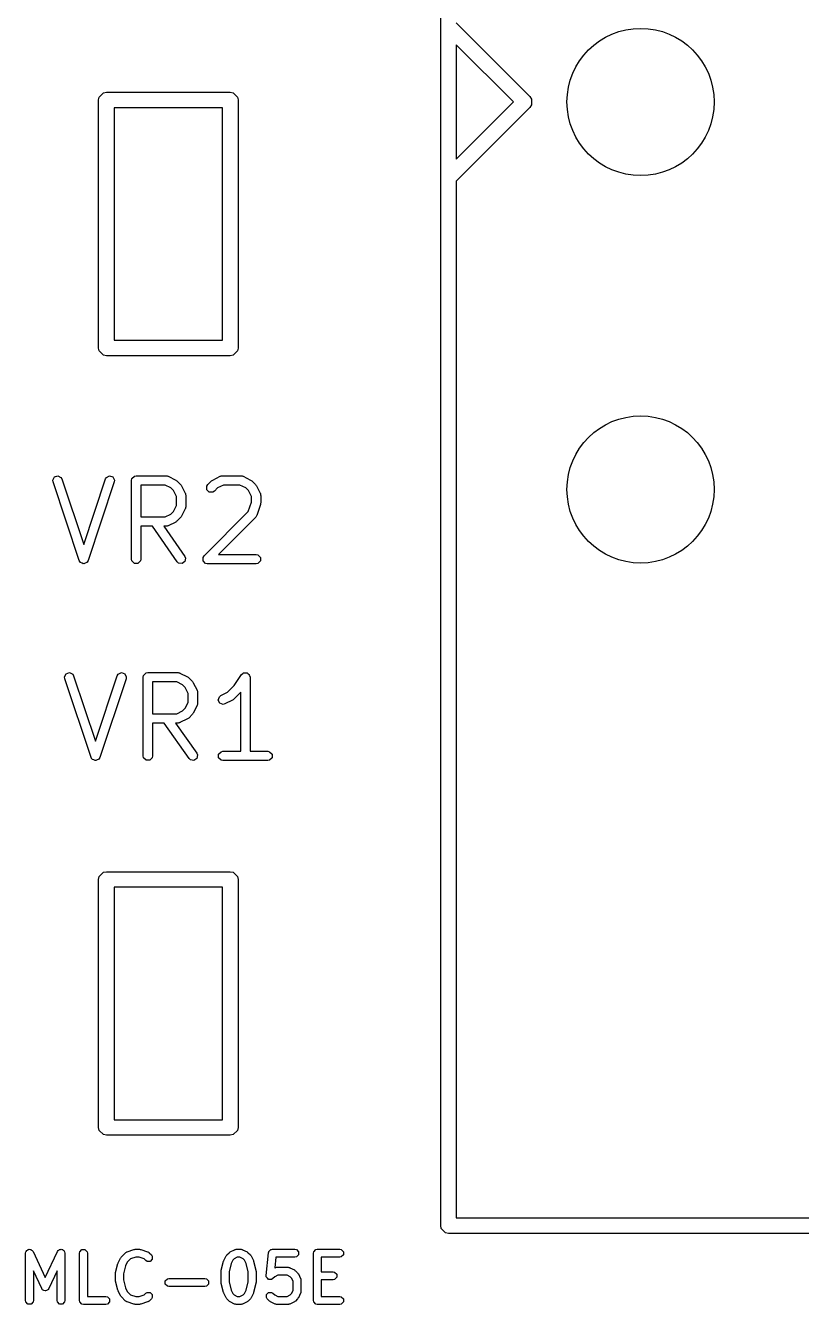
# Model space of a CAD drawing. Header units: inches. Extents: x 4.65 to 7.43, y -3.99 to -2.61.
# Drawn here: x 6.6737 to 6.8709, y -3.5154 to -3.1906 of the extents above; entities that cross this region are included whole.
import ezdxf

# ---------------------------------------------------------------- set-up
doc = ezdxf.new("R2010")
doc.units = ezdxf.units.IN
doc.header["$MEASUREMENT"] = 0
doc.layers.add('BLACK', color=250, linetype='CONTINUOUS')

msp = doc.modelspace()

# ---------------------------------------------------------------- linework, layer by layer
at = {"layer": 'BLACK', "linetype": 'CONTINUOUS'}
for p, q in [((6.77921, -3.49543), (6.77921, -3.16088)), ((6.78315, -3.18989), (6.80186, -3.20861)), ((6.79769, -3.21), (6.78315, -3.19546)), ((6.78315, -3.19546), (6.78315, -3.22454)), ((6.69228, -3.2095), (6.69243, -3.20875)), ((6.69228, -3.2725), (6.69228, -3.2095)), ((6.69243, -3.20875), (6.6935, -3.20769)), ((6.6935, -3.20769), (6.69425, -3.20754)), ((6.69425, -3.20754), (6.72575, -3.20754)), ((6.72575, -3.20754), (6.7265, -3.20769)), ((6.7265, -3.20769), (6.72757, -3.20875)), ((6.72757, -3.20875), (6.72772, -3.2095)), ((6.72772, -3.2095), (6.72772, -3.2725)), ((6.80186, -3.20861), (6.80229, -3.20925)), ((6.80229, -3.20925), (6.80229, -3.20925)), ((6.80229, -3.20925), (6.80229, -3.20925)), ((6.80229, -3.20925), (6.80229, -3.21075)), ((6.69622, -3.21147), (6.69622, -3.27053)), ((6.72378, -3.21147), (6.69622, -3.21147)), ((6.72378, -3.27053), (6.72378, -3.21147)), ((6.78315, -3.22454), (6.79769, -3.21)), ((6.80186, -3.21139), (6.78315, -3.23011)), ((6.80229, -3.21075), (6.80186, -3.21139)), ((6.80229, -3.21075), (6.80229, -3.21075)), ((6.78315, -3.23011), (6.78315, -3.49346)), ((6.69622, -3.27053), (6.72378, -3.27053)), ((6.69243, -3.27325), (6.69228, -3.2725)), ((6.6935, -3.27431), (6.69243, -3.27325)), ((6.69425, -3.27446), (6.6935, -3.27431)), ((6.72575, -3.27446), (6.69425, -3.27446)), ((6.7265, -3.27431), (6.72575, -3.27446)), ((6.72757, -3.27325), (6.7265, -3.27431)), ((6.72772, -3.2725), (6.72757, -3.27325)), ((6.68063, -3.30605), (6.68104, -3.30524)), ((6.68069, -3.3065), (6.68063, -3.30605)), ((6.68736, -3.3265), (6.68069, -3.3065)), ((6.68104, -3.30524), (6.68189, -3.30495)), ((6.68189, -3.30495), (6.6827, -3.30536)), ((6.6827, -3.30536), (6.68293, -3.30576)), ((6.68293, -3.30576), (6.68848, -3.32239)), ((6.68848, -3.32239), (6.69402, -3.30576)), ((6.69626, -3.3065), (6.6896, -3.3265)), ((6.69402, -3.30576), (6.69425, -3.30536)), ((6.69425, -3.30536), (6.69506, -3.30495)), ((6.69506, -3.30495), (6.69592, -3.30524)), ((6.69592, -3.30524), (6.69632, -3.30605)), ((6.69632, -3.30605), (6.69626, -3.3065)), ((6.70063, -3.30613), (6.70072, -3.30568)), ((6.70063, -3.32613), (6.70063, -3.30613)), ((6.70072, -3.30568), (6.70136, -3.30504)), ((6.70136, -3.30504), (6.70181, -3.30495)), ((6.70181, -3.30495), (6.70943, -3.30495)), ((6.70943, -3.30495), (6.70949, -3.30496)), ((6.70949, -3.30496), (6.70951, -3.30495)), ((6.70951, -3.30495), (6.70969, -3.305)), ((6.70969, -3.305), (6.70988, -3.30504)), ((6.70988, -3.30504), (6.7099, -3.30506)), ((6.7099, -3.30506), (6.70996, -3.30507)), ((6.70996, -3.30507), (6.71186, -3.30603)), ((6.71186, -3.30603), (6.71201, -3.30614)), ((6.71201, -3.30614), (6.71217, -3.30625)), ((6.71217, -3.30625), (6.71312, -3.3072)), ((6.72002, -3.3072), (6.72097, -3.30625)), ((6.72097, -3.30625), (6.72113, -3.30614)), ((6.72113, -3.30614), (6.72128, -3.30603)), ((6.72128, -3.30603), (6.72319, -3.30507)), ((6.72319, -3.30507), (6.72324, -3.30506)), ((6.72324, -3.30506), (6.72326, -3.30504)), ((6.72326, -3.30504), (6.72345, -3.305)), ((6.72345, -3.305), (6.72363, -3.30495)), ((6.72363, -3.30495), (6.72366, -3.30496)), ((6.72366, -3.30496), (6.72371, -3.30495)), ((6.72371, -3.30495), (6.72848, -3.30495)), ((6.72848, -3.30495), (6.72853, -3.30496)), ((6.72853, -3.30496), (6.72856, -3.30495)), ((6.72856, -3.30495), (6.72874, -3.305)), ((6.72874, -3.305), (6.72893, -3.30504)), ((6.72893, -3.30504), (6.72895, -3.30506)), ((6.72895, -3.30506), (6.729, -3.30507)), ((6.729, -3.30507), (6.73091, -3.30603)), ((6.73091, -3.30603), (6.73106, -3.30614)), ((6.73106, -3.30614), (6.73122, -3.30625)), ((6.73122, -3.30625), (6.73217, -3.3072)), ((6.70915, -3.30731), (6.70299, -3.30731)), ((6.70299, -3.30731), (6.70299, -3.31542)), ((6.71063, -3.30805), (6.70915, -3.30731)), ((6.71131, -3.30873), (6.71063, -3.30805)), ((6.71206, -3.31022), (6.71131, -3.30873)), ((6.71206, -3.31252), (6.71206, -3.31022)), ((6.71312, -3.3072), (6.71323, -3.30736)), ((6.71323, -3.30736), (6.71334, -3.30751)), ((6.71334, -3.30751), (6.71429, -3.30941)), ((6.71429, -3.30941), (6.71431, -3.30947)), ((6.71431, -3.30947), (6.71433, -3.30949)), ((6.71433, -3.30949), (6.71437, -3.30967)), ((6.71437, -3.30967), (6.71442, -3.30986)), ((6.71442, -3.30986), (6.71441, -3.30988)), ((6.71441, -3.30988), (6.71442, -3.30994)), ((6.71442, -3.30994), (6.71442, -3.3128)), ((6.71977, -3.30758), (6.72002, -3.3072)), ((6.71977, -3.30849), (6.71977, -3.30758)), ((6.72041, -3.30913), (6.71977, -3.30849)), ((6.72131, -3.30913), (6.72041, -3.30913)), ((6.72169, -3.30887), (6.72131, -3.30913)), ((6.72251, -3.30805), (6.72169, -3.30887)), ((6.72399, -3.30731), (6.72251, -3.30805)), ((6.7282, -3.30731), (6.72399, -3.30731)), ((6.72968, -3.30805), (6.7282, -3.30731)), ((6.73036, -3.30873), (6.72968, -3.30805)), ((6.7311, -3.31022), (6.73036, -3.30873)), ((6.7311, -3.31165), (6.7311, -3.31022)), ((6.73217, -3.3072), (6.73227, -3.30736)), ((6.73227, -3.30736), (6.73239, -3.30751)), ((6.73239, -3.30751), (6.73334, -3.30941)), ((6.73334, -3.30941), (6.73336, -3.30947)), ((6.73336, -3.30947), (6.73338, -3.30949)), ((6.73338, -3.30949), (6.73341, -3.30967)), ((6.73341, -3.30967), (6.73346, -3.30986)), ((6.73346, -3.30986), (6.73346, -3.30988)), ((6.73346, -3.30988), (6.73347, -3.30994)), ((6.73347, -3.30994), (6.73347, -3.31184)), ((6.71131, -3.314), (6.71206, -3.31252)), ((6.71429, -3.31332), (6.71334, -3.31523)), ((6.71431, -3.31327), (6.71429, -3.31332)), ((6.71433, -3.31325), (6.71431, -3.31327)), ((6.71437, -3.31306), (6.71433, -3.31325)), ((6.71442, -3.31288), (6.71437, -3.31306)), ((6.71442, -3.3128), (6.71441, -3.31285)), ((6.71441, -3.31285), (6.71442, -3.31288)), ((6.7303, -3.31406), (6.7311, -3.31165)), ((6.73341, -3.31222), (6.73245, -3.31507)), ((6.73343, -3.31203), (6.73341, -3.31222)), ((6.73347, -3.31184), (6.73343, -3.31203)), ((6.70299, -3.31542), (6.70915, -3.31542)), ((6.70915, -3.31542), (6.71063, -3.31468)), ((6.71186, -3.31671), (6.70996, -3.31766)), ((6.71063, -3.31468), (6.71131, -3.314)), ((6.71201, -3.31659), (6.71186, -3.31671)), ((6.71217, -3.31649), (6.71201, -3.31659)), ((6.71312, -3.31554), (6.71217, -3.31649)), ((6.71323, -3.31538), (6.71312, -3.31554)), ((6.71334, -3.31523), (6.71323, -3.31538)), ((6.71907, -3.32529), (6.7303, -3.31406)), ((6.73217, -3.31554), (6.72276, -3.32495)), ((6.7322, -3.31549), (6.73217, -3.31554)), ((6.73223, -3.31547), (6.7322, -3.31549)), ((6.73232, -3.31531), (6.73223, -3.31547)), ((6.73242, -3.31515), (6.73232, -3.31531)), ((6.73245, -3.31507), (6.73242, -3.31513)), ((6.73242, -3.31513), (6.73242, -3.31515)), ((6.70596, -3.31779), (6.70299, -3.31779)), ((6.70299, -3.31779), (6.70299, -3.32613)), ((6.71227, -3.32681), (6.70596, -3.31779)), ((6.70943, -3.31779), (6.70884, -3.31779)), ((6.70884, -3.31779), (6.71421, -3.32545)), ((6.70949, -3.31778), (6.70943, -3.31779)), ((6.70951, -3.31778), (6.70949, -3.31778)), ((6.70969, -3.31773), (6.70951, -3.31778)), ((6.70988, -3.3177), (6.70969, -3.31773)), ((6.7099, -3.31768), (6.70988, -3.3177)), ((6.70996, -3.31766), (6.7099, -3.31768)), ((6.70072, -3.32658), (6.70063, -3.32613)), ((6.70299, -3.32613), (6.7029, -3.32658)), ((6.71421, -3.32545), (6.71439, -3.32587)), ((6.71439, -3.32587), (6.71423, -3.32676)), ((6.71881, -3.32568), (6.71907, -3.32529)), ((6.71881, -3.32658), (6.71881, -3.32568)), ((6.71881, -3.32568), (6.71881, -3.32568)), ((6.72276, -3.32495), (6.73229, -3.32495)), ((6.73229, -3.32495), (6.73274, -3.32504)), ((6.73274, -3.32504), (6.73338, -3.32568)), ((6.73338, -3.32568), (6.73338, -3.32658)), ((6.68758, -3.3269), (6.68736, -3.3265)), ((6.68766, -3.32694), (6.68758, -3.3269)), ((6.6877, -3.32702), (6.68766, -3.32694)), ((6.68806, -3.32714), (6.6877, -3.32702)), ((6.68839, -3.32731), (6.68806, -3.32714)), ((6.68848, -3.32728), (6.68839, -3.32731)), ((6.68856, -3.32731), (6.68848, -3.32728)), ((6.68889, -3.32714), (6.68856, -3.32731)), ((6.68925, -3.32702), (6.68889, -3.32714)), ((6.68929, -3.32694), (6.68925, -3.32702)), ((6.68937, -3.3269), (6.68929, -3.32694)), ((6.6896, -3.3265), (6.68937, -3.3269)), ((6.70136, -3.32722), (6.70072, -3.32658)), ((6.70226, -3.32722), (6.70136, -3.32722)), ((6.7029, -3.32658), (6.70226, -3.32722)), ((6.7126, -3.32713), (6.71227, -3.32681)), ((6.71349, -3.32728), (6.7126, -3.32713)), ((6.71423, -3.32676), (6.71349, -3.32728)), ((6.71945, -3.32722), (6.71881, -3.32658)), ((6.7199, -3.32731), (6.71945, -3.32722)), ((6.73229, -3.32731), (6.7199, -3.32731)), ((6.73274, -3.32722), (6.73229, -3.32731)), ((6.73338, -3.32658), (6.73274, -3.32722)), ((6.68363, -3.35605), (6.68404, -3.35524)), ((6.68404, -3.35524), (6.68489, -3.35495)), ((6.68489, -3.35495), (6.6857, -3.35536)), ((6.6857, -3.35536), (6.68593, -3.35576)), ((6.69702, -3.35576), (6.69725, -3.35536)), ((6.69725, -3.35536), (6.69806, -3.35495)), ((6.69806, -3.35495), (6.69892, -3.35524)), ((6.69892, -3.35524), (6.69932, -3.35605)), ((6.70363, -3.35613), (6.70372, -3.35568)), ((6.70372, -3.35568), (6.70436, -3.35504)), ((6.70436, -3.35504), (6.70481, -3.35495)), ((6.70481, -3.35495), (6.71243, -3.35495)), ((6.71243, -3.35495), (6.71249, -3.35496)), ((6.71249, -3.35496), (6.71251, -3.35495)), ((6.71251, -3.35495), (6.71269, -3.355)), ((6.71269, -3.355), (6.71288, -3.35504)), ((6.71288, -3.35504), (6.7129, -3.35506)), ((6.7129, -3.35506), (6.71296, -3.35507)), ((6.71296, -3.35507), (6.71486, -3.35603)), ((6.72675, -3.35823), (6.72859, -3.35547)), ((6.72859, -3.35547), (6.72891, -3.35515)), ((6.72891, -3.35515), (6.72903, -3.35512)), ((6.72903, -3.35512), (6.72912, -3.35504)), ((6.72912, -3.35504), (6.72946, -3.35504)), ((6.72946, -3.35504), (6.7298, -3.35497)), ((6.7298, -3.35497), (6.7299, -3.35504)), ((6.7299, -3.35504), (6.73002, -3.35504)), ((6.73002, -3.35504), (6.73027, -3.35528)), ((6.73027, -3.35528), (6.73055, -3.35547)), ((6.73055, -3.35547), (6.73058, -3.35559)), ((6.73058, -3.35559), (6.73066, -3.35568)), ((6.73066, -3.35568), (6.73075, -3.35613)), ((6.68369, -3.3565), (6.68363, -3.35605)), ((6.69036, -3.3765), (6.68369, -3.3565)), ((6.68593, -3.35576), (6.69148, -3.37239)), ((6.69148, -3.37239), (6.69702, -3.35576)), ((6.69926, -3.3565), (6.6926, -3.3765)), ((6.69932, -3.35605), (6.69926, -3.3565)), ((6.70363, -3.37613), (6.70363, -3.35613)), ((6.71215, -3.35731), (6.70599, -3.35731)), ((6.70599, -3.35731), (6.70599, -3.36542)), ((6.71363, -3.35805), (6.71215, -3.35731)), ((6.71431, -3.35873), (6.71363, -3.35805)), ((6.71506, -3.36022), (6.71431, -3.35873)), ((6.71486, -3.35603), (6.71501, -3.35614)), ((6.71501, -3.35614), (6.71517, -3.35625)), ((6.71517, -3.35625), (6.71612, -3.3572)), ((6.71612, -3.3572), (6.71623, -3.35736)), ((6.71623, -3.35736), (6.71634, -3.35751)), ((6.71634, -3.35751), (6.71729, -3.35941)), ((6.72506, -3.35992), (6.72675, -3.35823)), ((6.73075, -3.35613), (6.73075, -3.37495)), ((6.71506, -3.36252), (6.71506, -3.36022)), ((6.71729, -3.35941), (6.71731, -3.35947)), ((6.71731, -3.35947), (6.71733, -3.35949)), ((6.71733, -3.35949), (6.71737, -3.35967)), ((6.71737, -3.35967), (6.71742, -3.35986)), ((6.71742, -3.35986), (6.71741, -3.35988)), ((6.71741, -3.35988), (6.71742, -3.35994)), ((6.71742, -3.35994), (6.71742, -3.3628)), ((6.72268, -3.36193), (6.72296, -3.36107)), ((6.72308, -3.36274), (6.72268, -3.36193)), ((6.72296, -3.36107), (6.72333, -3.36079)), ((6.72333, -3.36079), (6.72506, -3.35992)), ((6.72629, -3.36195), (6.72439, -3.3629)), ((6.72644, -3.36183), (6.72629, -3.36195)), ((6.7266, -3.36173), (6.72644, -3.36183)), ((6.72839, -3.35993), (6.7266, -3.36173)), ((6.72839, -3.37495), (6.72839, -3.35993)), ((6.70599, -3.36542), (6.71215, -3.36542)), ((6.71215, -3.36542), (6.71363, -3.36468)), ((6.71363, -3.36468), (6.71431, -3.364)), ((6.71431, -3.364), (6.71506, -3.36252)), ((6.71623, -3.36538), (6.71612, -3.36554)), ((6.71634, -3.36523), (6.71623, -3.36538)), ((6.71729, -3.36332), (6.71634, -3.36523)), ((6.71731, -3.36327), (6.71729, -3.36332)), ((6.71733, -3.36325), (6.71731, -3.36327)), ((6.71737, -3.36306), (6.71733, -3.36325)), ((6.71742, -3.36288), (6.71737, -3.36306)), ((6.71742, -3.3628), (6.71741, -3.36285)), ((6.71741, -3.36285), (6.71742, -3.36288)), ((6.72394, -3.36302), (6.72308, -3.36274)), ((6.72439, -3.3629), (6.72394, -3.36302)), ((6.70896, -3.36779), (6.70599, -3.36779)), ((6.70599, -3.36779), (6.70599, -3.37613)), ((6.71527, -3.37681), (6.70896, -3.36779)), ((6.71243, -3.36779), (6.71184, -3.36779)), ((6.71184, -3.36779), (6.71721, -3.37545)), ((6.71249, -3.36778), (6.71243, -3.36779)), ((6.71251, -3.36778), (6.71249, -3.36778)), ((6.71269, -3.36773), (6.71251, -3.36778)), ((6.71288, -3.3677), (6.71269, -3.36773)), ((6.7129, -3.36768), (6.71288, -3.3677)), ((6.71296, -3.36766), (6.7129, -3.36768)), ((6.71486, -3.36671), (6.71296, -3.36766)), ((6.71501, -3.36659), (6.71486, -3.36671)), ((6.71517, -3.36649), (6.71501, -3.36659)), ((6.71612, -3.36554), (6.71517, -3.36649)), ((6.72277, -3.37568), (6.72341, -3.37504)), ((6.72341, -3.37504), (6.72386, -3.37495)), ((6.72386, -3.37495), (6.72839, -3.37495)), ((6.73075, -3.37495), (6.73529, -3.37495)), ((6.73529, -3.37495), (6.73574, -3.37504)), ((6.73574, -3.37504), (6.73638, -3.37568)), ((6.69058, -3.3769), (6.69036, -3.3765)), ((6.69066, -3.37694), (6.69058, -3.3769)), ((6.6907, -3.37702), (6.69066, -3.37694)), ((6.69106, -3.37714), (6.6907, -3.37702)), ((6.69139, -3.37731), (6.69106, -3.37714)), ((6.69148, -3.37728), (6.69139, -3.37731)), ((6.69156, -3.37731), (6.69148, -3.37728)), ((6.69189, -3.37714), (6.69156, -3.37731)), ((6.69225, -3.37702), (6.69189, -3.37714)), ((6.69229, -3.37694), (6.69225, -3.37702)), ((6.69237, -3.3769), (6.69229, -3.37694)), ((6.6926, -3.3765), (6.69237, -3.3769)), ((6.70372, -3.37658), (6.70363, -3.37613)), ((6.70436, -3.37722), (6.70372, -3.37658)), ((6.70526, -3.37722), (6.70436, -3.37722)), ((6.7059, -3.37658), (6.70526, -3.37722)), ((6.70599, -3.37613), (6.7059, -3.37658)), ((6.7156, -3.37713), (6.71527, -3.37681)), ((6.71649, -3.37728), (6.7156, -3.37713)), ((6.71723, -3.37676), (6.71649, -3.37728)), ((6.71721, -3.37545), (6.71739, -3.37587)), ((6.71739, -3.37587), (6.71723, -3.37676)), ((6.72277, -3.37658), (6.72277, -3.37568)), ((6.72341, -3.37722), (6.72277, -3.37658)), ((6.72386, -3.37731), (6.72341, -3.37722)), ((6.73529, -3.37731), (6.72386, -3.37731)), ((6.73574, -3.37722), (6.73529, -3.37731)), ((6.73638, -3.37658), (6.73574, -3.37722)), ((6.73638, -3.37568), (6.73638, -3.37658)), ((6.69228, -3.4075), (6.69243, -3.40675)), ((6.69228, -3.47049), (6.69228, -3.4075)), ((6.69243, -3.40675), (6.6935, -3.40568)), ((6.6935, -3.40568), (6.69425, -3.40553)), ((6.69425, -3.40553), (6.72575, -3.40553)), ((6.72575, -3.40553), (6.7265, -3.40568)), ((6.7265, -3.40568), (6.72757, -3.40675)), ((6.72757, -3.40675), (6.72772, -3.4075)), ((6.72772, -3.4075), (6.72772, -3.47049)), ((6.69622, -3.40947), (6.69622, -3.46852)), ((6.72378, -3.40947), (6.69622, -3.40947)), ((6.72378, -3.46852), (6.72378, -3.40947)), ((6.69622, -3.46852), (6.72378, -3.46852)), ((6.69243, -3.47125), (6.69228, -3.47049)), ((6.6935, -3.47231), (6.69243, -3.47125)), ((6.69425, -3.47246), (6.6935, -3.47231)), ((6.72575, -3.47246), (6.69425, -3.47246)), ((6.7265, -3.47231), (6.72575, -3.47246)), ((6.72757, -3.47125), (6.7265, -3.47231)), ((6.72772, -3.47049), (6.72757, -3.47125)), ((6.78315, -3.49346), (7.42488, -3.49346)), ((6.77936, -3.49619), (6.77921, -3.49543)), ((6.78043, -3.49725), (6.77936, -3.49619)), ((6.78118, -3.4974), (6.78043, -3.49725)), ((7.42685, -3.4974), (6.78118, -3.4974)), ((6.67392, -3.50194), (6.67398, -3.50177)), ((6.67398, -3.50177), (6.67418, -3.50168)), ((6.67418, -3.50168), (6.67433, -3.50152)), ((6.67433, -3.50152), (6.67451, -3.50152)), ((6.67451, -3.50152), (6.67467, -3.50145)), ((6.67467, -3.50145), (6.67488, -3.50152)), ((6.67488, -3.50152), (6.6751, -3.50152)), ((6.6751, -3.50152), (6.67522, -3.50165)), ((6.67522, -3.50165), (6.67539, -3.50171)), ((6.67539, -3.50171), (6.67562, -3.50202)), ((6.68181, -3.50202), (6.68204, -3.50171)), ((6.68204, -3.50171), (6.68221, -3.50165)), ((6.68221, -3.50165), (6.68233, -3.50152)), ((6.68233, -3.50152), (6.68255, -3.50152)), ((6.68255, -3.50152), (6.68276, -3.50145)), ((6.68276, -3.50145), (6.68292, -3.50152)), ((6.68292, -3.50152), (6.6831, -3.50152)), ((6.6831, -3.50152), (6.68325, -3.50168)), ((6.68325, -3.50168), (6.68345, -3.50177)), ((6.68345, -3.50177), (6.68351, -3.50194)), ((6.6875, -3.50206), (6.68805, -3.50152)), ((6.68805, -3.50152), (6.68881, -3.50152)), ((6.68881, -3.50152), (6.68935, -3.50206)), ((6.69954, -3.50207), (6.70126, -3.5015)), ((6.70126, -3.5015), (6.70141, -3.50148)), ((6.70141, -3.50148), (6.70157, -3.50145)), ((6.70157, -3.50145), (6.70271, -3.50145)), ((6.70271, -3.50145), (6.70287, -3.50148)), ((6.70287, -3.50148), (6.70303, -3.5015)), ((6.70303, -3.5015), (6.70474, -3.50207)), ((6.7257, -3.50212), (6.72684, -3.50155)), ((6.72684, -3.50155), (6.72689, -3.50154)), ((6.72689, -3.50154), (6.7269, -3.50152)), ((6.7269, -3.50152), (6.72706, -3.50149)), ((6.72706, -3.50149), (6.72721, -3.50145)), ((6.72721, -3.50145), (6.72724, -3.50146)), ((6.72724, -3.50146), (6.72729, -3.50145)), ((6.72729, -3.50145), (6.72843, -3.50145)), ((6.72843, -3.50145), (6.72848, -3.50146)), ((6.72848, -3.50146), (6.7285, -3.50145)), ((6.7285, -3.50145), (6.72865, -3.50149)), ((6.72865, -3.50149), (6.72881, -3.50152)), ((6.72881, -3.50152), (6.72883, -3.50154)), ((6.72883, -3.50154), (6.72888, -3.50155)), ((6.72888, -3.50155), (6.73002, -3.50212)), ((6.73555, -3.50197), (6.73581, -3.50176)), ((6.73581, -3.50176), (6.73605, -3.50152)), ((6.73605, -3.50152), (6.73612, -3.50151)), ((6.73612, -3.50151), (6.73614, -3.50149)), ((6.73614, -3.50149), (6.73619, -3.50149)), ((6.73619, -3.50149), (6.73643, -3.50145)), ((6.73643, -3.50145), (6.74214, -3.50145)), ((6.74214, -3.50145), (6.74253, -3.50152)), ((6.74253, -3.50152), (6.74307, -3.50206)), ((6.74693, -3.50206), (6.74747, -3.50152)), ((6.74747, -3.50152), (6.74786, -3.50145)), ((6.74786, -3.50145), (6.75357, -3.50145)), ((6.75357, -3.50145), (6.75395, -3.50152)), ((6.75395, -3.50152), (6.7545, -3.50206)), ((6.67371, -3.50245), (6.67379, -3.50206)), ((6.67371, -3.51445), (6.67371, -3.50245)), ((6.67379, -3.50206), (6.67392, -3.50194)), ((6.67562, -3.50202), (6.67871, -3.50865)), ((6.67871, -3.50865), (6.68181, -3.50202)), ((6.68351, -3.50194), (6.68364, -3.50206)), ((6.68364, -3.50206), (6.68371, -3.50245)), ((6.68371, -3.50245), (6.68371, -3.51445)), ((6.68743, -3.50245), (6.6875, -3.50206)), ((6.68743, -3.51445), (6.68743, -3.50245)), ((6.68935, -3.50206), (6.68943, -3.50245)), ((6.68943, -3.50245), (6.68943, -3.51345)), ((6.6966, -3.50735), (6.69717, -3.50506)), ((6.69717, -3.50506), (6.69722, -3.50496)), ((6.69722, -3.50496), (6.69725, -3.50486)), ((6.69725, -3.50486), (6.69782, -3.50371)), ((6.69782, -3.50371), (6.69792, -3.50359)), ((6.69792, -3.50359), (6.69801, -3.50345)), ((6.69801, -3.50345), (6.69915, -3.50231)), ((6.69954, -3.50475), (6.69909, -3.50565)), ((6.69915, -3.50231), (6.69919, -3.50228)), ((6.69919, -3.50228), (6.6992, -3.50226)), ((6.6992, -3.50226), (6.69934, -3.50218)), ((6.69934, -3.50218), (6.69947, -3.50209)), ((6.69947, -3.50209), (6.6995, -3.50209)), ((6.6995, -3.50209), (6.69954, -3.50207)), ((6.7004, -3.50389), (6.69954, -3.50475)), ((6.70173, -3.50345), (6.7004, -3.50389)), ((6.70255, -3.50345), (6.70173, -3.50345)), ((6.70389, -3.50389), (6.70255, -3.50345)), ((6.70429, -3.5043), (6.70389, -3.50389)), ((6.70462, -3.50451), (6.70429, -3.5043)), ((6.70538, -3.50451), (6.70462, -3.50451)), ((6.70474, -3.50207), (6.70479, -3.50209)), ((6.70479, -3.50209), (6.70481, -3.50209)), ((6.70481, -3.50209), (6.70494, -3.50218)), ((6.70494, -3.50218), (6.70508, -3.50226)), ((6.70508, -3.50226), (6.70509, -3.50228)), ((6.70509, -3.50228), (6.70514, -3.50231)), ((6.70514, -3.50231), (6.70571, -3.50288)), ((6.70592, -3.50397), (6.70538, -3.50451)), ((6.70571, -3.50288), (6.70592, -3.50321)), ((6.70592, -3.50321), (6.70592, -3.50397)), ((6.72346, -3.50678), (6.72403, -3.50449)), ((6.72403, -3.50449), (6.72408, -3.50439)), ((6.72408, -3.50439), (6.72411, -3.50429)), ((6.72411, -3.50429), (6.72468, -3.50314)), ((6.72468, -3.50314), (6.72478, -3.50302)), ((6.72478, -3.50302), (6.72486, -3.50288)), ((6.72486, -3.50288), (6.72544, -3.50231)), ((6.72594, -3.50508), (6.72543, -3.50714)), ((6.72544, -3.50231), (6.72557, -3.50222)), ((6.72557, -3.50222), (6.7257, -3.50212)), ((6.72639, -3.50418), (6.72594, -3.50508)), ((6.72674, -3.50384), (6.72639, -3.50418)), ((6.72752, -3.50345), (6.72674, -3.50384)), ((6.72819, -3.50345), (6.72752, -3.50345)), ((6.72898, -3.50384), (6.72819, -3.50345)), ((6.72932, -3.50418), (6.72898, -3.50384)), ((6.72977, -3.50508), (6.72932, -3.50418)), ((6.73029, -3.50714), (6.72977, -3.50508)), ((6.73002, -3.50212), (6.73015, -3.50222)), ((6.73015, -3.50222), (6.73028, -3.50231)), ((6.73028, -3.50231), (6.73085, -3.50288)), ((6.73085, -3.50288), (6.73094, -3.50302)), ((6.73094, -3.50302), (6.73104, -3.50314)), ((6.73104, -3.50314), (6.73161, -3.50429)), ((6.73161, -3.50429), (6.73164, -3.50439)), ((6.73164, -3.50439), (6.73168, -3.50449)), ((6.73168, -3.50449), (6.73226, -3.50678)), ((6.73486, -3.50806), (6.73543, -3.50235)), ((6.73543, -3.50235), (6.7355, -3.50211)), ((6.7355, -3.50206), (6.73553, -3.50204)), ((6.7355, -3.50211), (6.7355, -3.50206)), ((6.73553, -3.50204), (6.73555, -3.50197)), ((6.73733, -3.50345), (6.73706, -3.50616)), ((6.74214, -3.50345), (6.73733, -3.50345)), ((6.74253, -3.50337), (6.74214, -3.50345)), ((6.74307, -3.50283), (6.74253, -3.50337)), ((6.74307, -3.50206), (6.74307, -3.50283)), ((6.74686, -3.50245), (6.74693, -3.50206)), ((6.74686, -3.51445), (6.74686, -3.50245)), ((6.75357, -3.50345), (6.74886, -3.50345)), ((6.74886, -3.50345), (6.74886, -3.50716)), ((6.75395, -3.50337), (6.75357, -3.50345)), ((6.7545, -3.50283), (6.75395, -3.50337)), ((6.7545, -3.50206), (6.7545, -3.50283)), ((6.67781, -3.51144), (6.67571, -3.50695)), ((6.67571, -3.50695), (6.67571, -3.51445)), ((6.68171, -3.50695), (6.67962, -3.51144)), ((6.68171, -3.51445), (6.68171, -3.50695)), ((6.69657, -3.50759), (6.6966, -3.50747)), ((6.69657, -3.5093), (6.69657, -3.50759)), ((6.6966, -3.50747), (6.6966, -3.50735)), ((6.69909, -3.50565), (6.69857, -3.50771)), ((6.69857, -3.50771), (6.69857, -3.50918)), ((6.72343, -3.50702), (6.72345, -3.5069)), ((6.72343, -3.50988), (6.72343, -3.50702)), ((6.72345, -3.5069), (6.72346, -3.50678)), ((6.72543, -3.50714), (6.72543, -3.50975)), ((6.73029, -3.50975), (6.73029, -3.50714)), ((6.73226, -3.50678), (6.73226, -3.5069)), ((6.73226, -3.5069), (6.73229, -3.50702)), ((6.73229, -3.50702), (6.73229, -3.50988)), ((6.7349, -3.50845), (6.73486, -3.50806)), ((6.73781, -3.50802), (6.73702, -3.50841)), ((6.73706, -3.50616), (6.73712, -3.50612)), ((6.73712, -3.50612), (6.73717, -3.50611)), ((6.73717, -3.50611), (6.73719, -3.50609)), ((6.73719, -3.50609), (6.73735, -3.50606)), ((6.73735, -3.50606), (6.7375, -3.50602)), ((6.7375, -3.50602), (6.73752, -3.50603)), ((6.73752, -3.50603), (6.73757, -3.50602)), ((6.73757, -3.50602), (6.74043, -3.50602)), ((6.74019, -3.50802), (6.73781, -3.50802)), ((6.74098, -3.50841), (6.74019, -3.50802)), ((6.74043, -3.50602), (6.74048, -3.50603)), ((6.74048, -3.50603), (6.7405, -3.50602)), ((6.7405, -3.50602), (6.74065, -3.50606)), ((6.74065, -3.50606), (6.74081, -3.50609)), ((6.74081, -3.50609), (6.74083, -3.50611)), ((6.74083, -3.50611), (6.74088, -3.50612)), ((6.74088, -3.50612), (6.74202, -3.5067)), ((6.74202, -3.5067), (6.74215, -3.50679)), ((6.74215, -3.50679), (6.74228, -3.50688)), ((6.74228, -3.50688), (6.74285, -3.50745)), ((6.74285, -3.50745), (6.74294, -3.50759)), ((6.74294, -3.50759), (6.74304, -3.50771)), ((6.74304, -3.50771), (6.74361, -3.50886)), ((6.74886, -3.50716), (6.75186, -3.50716)), ((6.75186, -3.50716), (6.75224, -3.50724)), ((6.75224, -3.50724), (6.75278, -3.50778)), ((6.75278, -3.50778), (6.75278, -3.50854)), ((6.67796, -3.51165), (6.67781, -3.51144)), ((6.67962, -3.51144), (6.67947, -3.51165)), ((6.6966, -3.50942), (6.69657, -3.5093)), ((6.6966, -3.50955), (6.6966, -3.50942)), ((6.69717, -3.51183), (6.6966, -3.50955)), ((6.69857, -3.50918), (6.69909, -3.51124)), ((6.69909, -3.51124), (6.69954, -3.51214)), ((6.70922, -3.50949), (6.70976, -3.50895)), ((6.70922, -3.51026), (6.70922, -3.50949)), ((6.70976, -3.5108), (6.70922, -3.51026)), ((6.70976, -3.50895), (6.71014, -3.50888)), ((6.71014, -3.51088), (6.70976, -3.5108)), ((6.71014, -3.50888), (6.71929, -3.50888)), ((6.71929, -3.51088), (6.71014, -3.51088)), ((6.71929, -3.50888), (6.71967, -3.50895)), ((6.71967, -3.5108), (6.71929, -3.51088)), ((6.71967, -3.50895), (6.72021, -3.50949)), ((6.72021, -3.51026), (6.71967, -3.5108)), ((6.72021, -3.50949), (6.72021, -3.51026)), ((6.72345, -3.51), (6.72343, -3.50988)), ((6.72346, -3.51012), (6.72345, -3.51)), ((6.72403, -3.5124), (6.72346, -3.51012)), ((6.72543, -3.50975), (6.72594, -3.51181)), ((6.72977, -3.51181), (6.73029, -3.50975)), ((6.73226, -3.51012), (6.73168, -3.5124)), ((6.73229, -3.50988), (6.73226, -3.51)), ((6.73226, -3.51), (6.73226, -3.51012)), ((6.73493, -3.50849), (6.7349, -3.50845)), ((6.73493, -3.50854), (6.73493, -3.50849)), ((6.73517, -3.50878), (6.73493, -3.50854)), ((6.73538, -3.50904), (6.73517, -3.50878)), ((6.73544, -3.50905), (6.73538, -3.50904)), ((6.73547, -3.50909), (6.73544, -3.50905)), ((6.73581, -3.50909), (6.73547, -3.50909)), ((6.73615, -3.50912), (6.73581, -3.50909)), ((6.73619, -3.50909), (6.73615, -3.50912)), ((6.73624, -3.50909), (6.73619, -3.50909)), ((6.73656, -3.50887), (6.73624, -3.50909)), ((6.73702, -3.50841), (6.73656, -3.50887)), ((6.74132, -3.50875), (6.74098, -3.50841)), ((6.74171, -3.50954), (6.74132, -3.50875)), ((6.74171, -3.51193), (6.74171, -3.50954)), ((6.74361, -3.50886), (6.74362, -3.50891)), ((6.74362, -3.50891), (6.74364, -3.50892)), ((6.74364, -3.50892), (6.74367, -3.50908)), ((6.74367, -3.50908), (6.74371, -3.50923)), ((6.74371, -3.50923), (6.7437, -3.50926)), ((6.7437, -3.50926), (6.74371, -3.5093)), ((6.74371, -3.5093), (6.74371, -3.51216)), ((6.75186, -3.50916), (6.74886, -3.50916)), ((6.74886, -3.50916), (6.74886, -3.51345)), ((6.75224, -3.50909), (6.75186, -3.50916)), ((6.75278, -3.50854), (6.75224, -3.50909)), ((6.67379, -3.51483), (6.67371, -3.51445)), ((6.67433, -3.51537), (6.67379, -3.51483)), ((6.67564, -3.51483), (6.6751, -3.51537)), ((6.67571, -3.51445), (6.67564, -3.51483)), ((6.67798, -3.51169), (6.67796, -3.51165)), ((6.678, -3.51171), (6.67798, -3.51169)), ((6.67804, -3.51176), (6.678, -3.51171)), ((6.67836, -3.51187), (6.67804, -3.51176)), ((6.67867, -3.51202), (6.67836, -3.51187)), ((6.67871, -3.512), (6.67867, -3.51202)), ((6.67876, -3.51202), (6.67871, -3.512)), ((6.67907, -3.51187), (6.67876, -3.51202)), ((6.67939, -3.51176), (6.67907, -3.51187)), ((6.67943, -3.51171), (6.67939, -3.51176)), ((6.67945, -3.51169), (6.67943, -3.51171)), ((6.67947, -3.51165), (6.67945, -3.51169)), ((6.68179, -3.51483), (6.68171, -3.51445)), ((6.68233, -3.51537), (6.68179, -3.51483)), ((6.68364, -3.51483), (6.6831, -3.51537)), ((6.68371, -3.51445), (6.68364, -3.51483)), ((6.6875, -3.51483), (6.68743, -3.51445)), ((6.68805, -3.51537), (6.6875, -3.51483)), ((6.68943, -3.51345), (6.69414, -3.51345)), ((6.69414, -3.51345), (6.69453, -3.51352)), ((6.69453, -3.51352), (6.69507, -3.51406)), ((6.69507, -3.51483), (6.69453, -3.51537)), ((6.69507, -3.51406), (6.69507, -3.51483)), ((6.69722, -3.51193), (6.69717, -3.51183)), ((6.69725, -3.51204), (6.69722, -3.51193)), ((6.69782, -3.51318), (6.69725, -3.51204)), ((6.69792, -3.51331), (6.69782, -3.51318)), ((6.69801, -3.51344), (6.69792, -3.51331)), ((6.69915, -3.51458), (6.69801, -3.51344)), ((6.69919, -3.51461), (6.69915, -3.51458)), ((6.6992, -3.51463), (6.69919, -3.51461)), ((6.69934, -3.51471), (6.6992, -3.51463)), ((6.69947, -3.5148), (6.69934, -3.51471)), ((6.6995, -3.5148), (6.69947, -3.5148)), ((6.69954, -3.51482), (6.6995, -3.5148)), ((6.69954, -3.51214), (6.7004, -3.513)), ((6.70126, -3.5154), (6.69954, -3.51482)), ((6.7004, -3.513), (6.70173, -3.51345)), ((6.70173, -3.51345), (6.70255, -3.51345)), ((6.70255, -3.51345), (6.70389, -3.513)), ((6.70474, -3.51482), (6.70303, -3.5154)), ((6.70389, -3.513), (6.70429, -3.5126)), ((6.70429, -3.5126), (6.70462, -3.51238)), ((6.70462, -3.51238), (6.70538, -3.51238)), ((6.70479, -3.5148), (6.70474, -3.51482)), ((6.70481, -3.5148), (6.70479, -3.5148)), ((6.70494, -3.51471), (6.70481, -3.5148)), ((6.70508, -3.51463), (6.70494, -3.51471)), ((6.70509, -3.51461), (6.70508, -3.51463)), ((6.70514, -3.51458), (6.70509, -3.51461)), ((6.70571, -3.51401), (6.70514, -3.51458)), ((6.70538, -3.51238), (6.70592, -3.51292)), ((6.70592, -3.51369), (6.70571, -3.51401)), ((6.70592, -3.51292), (6.70592, -3.51369)), ((6.72408, -3.5125), (6.72403, -3.5124)), ((6.72411, -3.51261), (6.72408, -3.5125)), ((6.72468, -3.51375), (6.72411, -3.51261)), ((6.72478, -3.51388), (6.72468, -3.51375)), ((6.72486, -3.51401), (6.72478, -3.51388)), ((6.72544, -3.51458), (6.72486, -3.51401)), ((6.72557, -3.51467), (6.72544, -3.51458)), ((6.7257, -3.51477), (6.72557, -3.51467)), ((6.72684, -3.51534), (6.7257, -3.51477)), ((6.72594, -3.51181), (6.72639, -3.51271)), ((6.72639, -3.51271), (6.72674, -3.51305)), ((6.72674, -3.51305), (6.72752, -3.51345)), ((6.72752, -3.51345), (6.72819, -3.51345)), ((6.72819, -3.51345), (6.72898, -3.51305)), ((6.73002, -3.51477), (6.72888, -3.51534)), ((6.72898, -3.51305), (6.72932, -3.51271)), ((6.72932, -3.51271), (6.72977, -3.51181)), ((6.73015, -3.51467), (6.73002, -3.51477)), ((6.73028, -3.51458), (6.73015, -3.51467)), ((6.73085, -3.51401), (6.73028, -3.51458)), ((6.73094, -3.51388), (6.73085, -3.51401)), ((6.73104, -3.51375), (6.73094, -3.51388)), ((6.73161, -3.51261), (6.73104, -3.51375)), ((6.73164, -3.5125), (6.73161, -3.51261)), ((6.73168, -3.5124), (6.73164, -3.5125)), ((6.73493, -3.51292), (6.73547, -3.51238)), ((6.73493, -3.51369), (6.73493, -3.51292)), ((6.73515, -3.51401), (6.73493, -3.51369)), ((6.73572, -3.51458), (6.73515, -3.51401)), ((6.73547, -3.51238), (6.73624, -3.51238)), ((6.73585, -3.51467), (6.73572, -3.51458)), ((6.73598, -3.51477), (6.73585, -3.51467)), ((6.73712, -3.51534), (6.73598, -3.51477)), ((6.73624, -3.51238), (6.73656, -3.5126)), ((6.73656, -3.5126), (6.73702, -3.51305)), ((6.73702, -3.51305), (6.73781, -3.51345)), ((6.73781, -3.51345), (6.74019, -3.51345)), ((6.74019, -3.51345), (6.74098, -3.51305)), ((6.74202, -3.51477), (6.74088, -3.51534)), ((6.74098, -3.51305), (6.74132, -3.51271)), ((6.74132, -3.51271), (6.74171, -3.51193)), ((6.74215, -3.51467), (6.74202, -3.51477)), ((6.74228, -3.51458), (6.74215, -3.51467)), ((6.74285, -3.51401), (6.74228, -3.51458)), ((6.74294, -3.51388), (6.74285, -3.51401)), ((6.74304, -3.51375), (6.74294, -3.51388)), ((6.74361, -3.51261), (6.74304, -3.51375)), ((6.74362, -3.51256), (6.74361, -3.51261)), ((6.74364, -3.51254), (6.74362, -3.51256)), ((6.74367, -3.51239), (6.74364, -3.51254)), ((6.74371, -3.51223), (6.74367, -3.51239)), ((6.74371, -3.51216), (6.7437, -3.51221)), ((6.7437, -3.51221), (6.74371, -3.51223)), ((6.74693, -3.51483), (6.74686, -3.51445)), ((6.74747, -3.51537), (6.74693, -3.51483)), ((6.74886, -3.51345), (6.75357, -3.51345)), ((6.75357, -3.51345), (6.75395, -3.51352)), ((6.75395, -3.51352), (6.7545, -3.51406)), ((6.7545, -3.51483), (6.75395, -3.51537)), ((6.7545, -3.51406), (6.7545, -3.51483)), ((6.6751, -3.51537), (6.67433, -3.51537)), ((6.6831, -3.51537), (6.68233, -3.51537)), ((6.68843, -3.51545), (6.68805, -3.51537)), ((6.69414, -3.51545), (6.68843, -3.51545)), ((6.69453, -3.51537), (6.69414, -3.51545)), ((6.70141, -3.51542), (6.70126, -3.5154)), ((6.70157, -3.51545), (6.70141, -3.51542)), ((6.70271, -3.51545), (6.70157, -3.51545)), ((6.70287, -3.51542), (6.70271, -3.51545)), ((6.70303, -3.5154), (6.70287, -3.51542)), ((6.72689, -3.51536), (6.72684, -3.51534)), ((6.7269, -3.51537), (6.72689, -3.51536)), ((6.72706, -3.5154), (6.7269, -3.51537)), ((6.72721, -3.51544), (6.72706, -3.5154)), ((6.72724, -3.51544), (6.72721, -3.51544)), ((6.72729, -3.51545), (6.72724, -3.51544)), ((6.72843, -3.51545), (6.72729, -3.51545)), ((6.72848, -3.51544), (6.72843, -3.51545)), ((6.7285, -3.51544), (6.72848, -3.51544)), ((6.72865, -3.5154), (6.7285, -3.51544)), ((6.72881, -3.51537), (6.72865, -3.5154)), ((6.72883, -3.51536), (6.72881, -3.51537)), ((6.72888, -3.51534), (6.72883, -3.51536)), ((6.73717, -3.51536), (6.73712, -3.51534)), ((6.73719, -3.51537), (6.73717, -3.51536)), ((6.73735, -3.5154), (6.73719, -3.51537)), ((6.7375, -3.51544), (6.73735, -3.5154)), ((6.73752, -3.51544), (6.7375, -3.51544)), ((6.73757, -3.51545), (6.73752, -3.51544)), ((6.74043, -3.51545), (6.73757, -3.51545)), ((6.74048, -3.51544), (6.74043, -3.51545)), ((6.7405, -3.51544), (6.74048, -3.51544)), ((6.74065, -3.5154), (6.7405, -3.51544)), ((6.74081, -3.51537), (6.74065, -3.5154)), ((6.74083, -3.51536), (6.74081, -3.51537)), ((6.74088, -3.51534), (6.74083, -3.51536)), ((6.74786, -3.51545), (6.74747, -3.51537)), ((6.75357, -3.51545), (6.74786, -3.51545)), ((6.75395, -3.51537), (6.75357, -3.51545))]:
    msp.add_line(p, q, dxfattribs=at)
at = {"layer": 'BLACK'}
for centre in [(6.83, -3.21), (6.83, -3.21), (6.83, -3.30843), (6.83, -3.30843)]:
    msp.add_circle(centre, 0.0187, dxfattribs=at)

doc.saveas('drawing.dxf')
